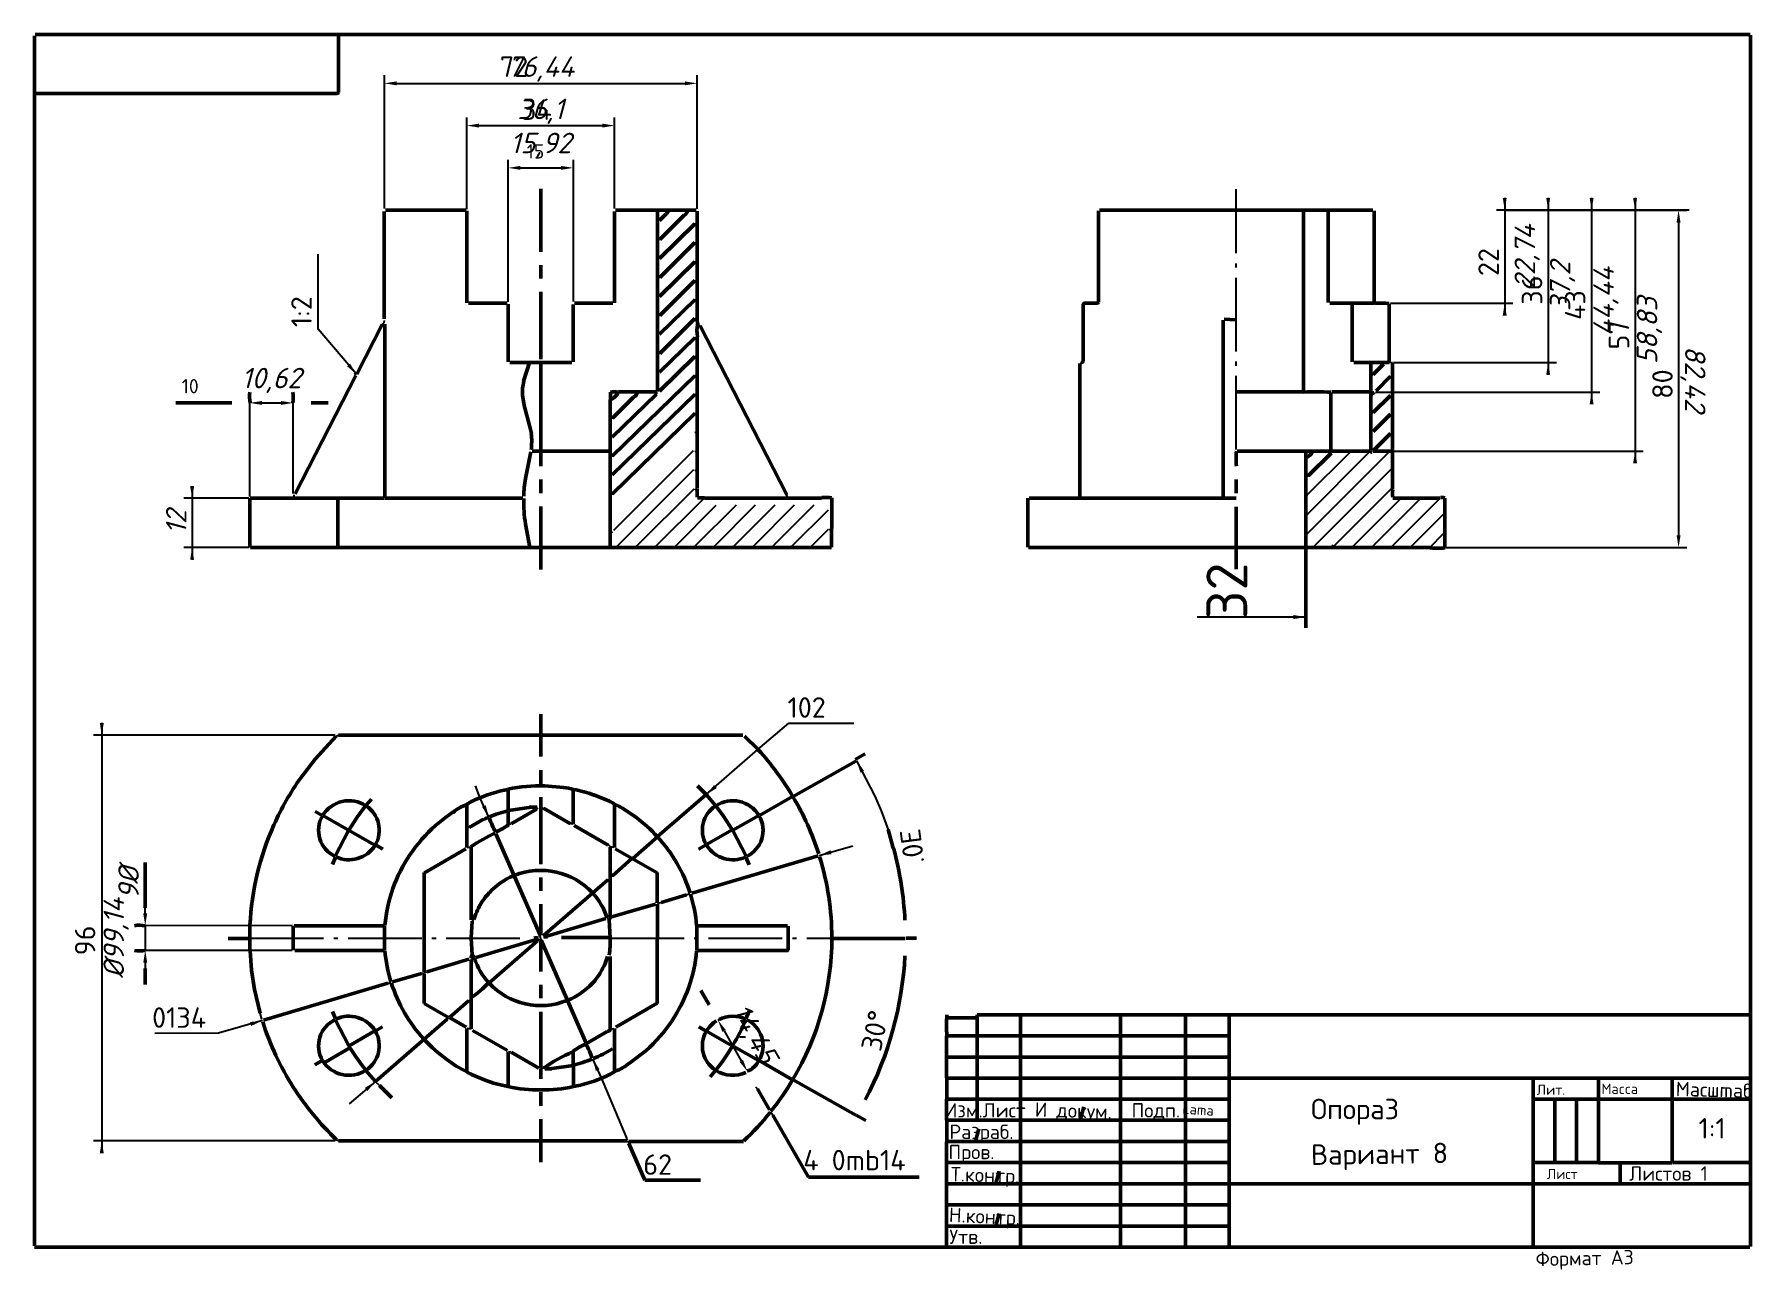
# Model space of a CAD drawing. Header units: millimetres. Extents: x 0 to 420, y -5 to 297.
import ezdxf

# ---------------------------------------------------------------- set-up
doc = ezdxf.new("R2010")
doc.units = ezdxf.units.MM
doc.linetypes.add('CENTER', pattern=[24, 18, -2.5, 1, -2.5])
for name, color, linetype, lineweight in [('AXIS', 1, 'CENTER', 25), ('DIMS', 4, 'Continuous', 25), ('MAIN', 7, 'Continuous', 50), ('TEXT', 7, 'Continuous', 25), ('THIN', 3, 'Continuous', 25)]:
    doc.layers.add(name, color=color, linetype=linetype, lineweight=lineweight)
doc.styles.add('ESKD', font='isocpeur.ttf', dxfattribs={"oblique": 15})
doc.dimstyles.new('ESKD', dxfattribs={"dimtxt": 5, "dimasz": 3, "dimexe": 2, "dimexo": 0, "dimgap": 1, "dimtad": 1, "dimtxsty": 'ESKD', "dimcen": 2.5, "dimclrd": 256, "dimclre": 256, "dimclrt": 256, "dimadec": 0, "dimazin": 3, "dimtfac": 1, "dimtmove": 0, "dimatfit": 3, "dimlwd": 25, "dimlwe": 25})

# ---------------------------------------------------------------- blocks, each defined once
blk = doc.blocks.new('_CLOSEDFILLED')
at = {"color": 0, "linetype": 'BYBLOCK'}
blk.add_solid([(-1, 0.16), (0, 0), (-1, -0.16)], dxfattribs=at)
blk = doc.blocks.new('*D4')
at = {"lineweight": 25}
for p, q in [((167.36, 55.76), (169.09, 56.76)), ((168.85, 53.16), (173.07, 45.83)), ((174.57, 43.23), (176.3, 44.23))]:
    blk.add_line(p, q, dxfattribs=at)
at = {"layer": 'Defpoints'}
for p in [(167.36, 55.76), (167.36, 55.76), (174.57, 43.23)]:
    blk.add_point(p, dxfattribs=at)
at = {"layer": 'DIMS', "xscale": 3, "yscale": 3}
for p, rotation in [((167.36, 55.76), 119.9111327626035), ((174.57, 43.23), -60.0888672373965)]:
    blk.add_blockref('_CLOSEDFILLED', p, dxfattribs=dict(at, rotation=rotation))
at = {"layer": 'DIMS', "insert": (175.73, 52.24), "char_height": 5, "attachment_point": 5, "rotation": 299.9111, "style": 'ESKD'}
blk.add_mtext('14,45', dxfattribs=at)

msp = doc.modelspace()

# ---------------------------------------------------------------- hatches: boundary and pattern name
at = {"layer": 'THIN'}
h = msp.add_hatch(dxfattribs=at)
h.set_pattern_fill('ANSI31', scale=1.058268)
h.set_pattern_definition([(45, (-0.188, 0.188), (-2.37588, 2.37588), [])])
h.paths.add_polyline_path([(141.446, 179.73), (142.621, 178.938), (143.118, 177.84), (142.847, 176.521), (141.491, 175.114), (142.305, 174.675), (143.028, 173.664), (143.118, 172.653), (142.711, 171.51), (143.977, 172.697), (145.197, 173.049), (145.965, 172.917), (146.598, 172.565), (147.411, 171.422), (148.812, 172.741), (150.032, 173.092), (151.252, 172.741), (152.247, 171.51), (153.602, 172.785), (154.822, 173.136), (155.591, 173.005), (156.223, 172.653), (157.037, 171.51), (158.167, 172.609), (159.116, 173.049), (160.019, 173.049), (160.788, 172.741), (161.782, 171.51), (163.138, 172.785), (164.358, 173.136), (165.126, 173.005), (165.759, 172.653), (166.572, 171.51), (167.702, 172.609), (168.651, 173.049), (169.555, 173.049), (170.323, 172.741), (171.317, 171.51), (172.673, 172.785), (173.893, 173.136), (174.661, 173.005), (175.294, 172.653), (176.107, 171.51), (177.237, 172.609), (178.186, 173.049), (179.09, 173.049), (179.858, 172.741), (180.852, 171.51), (182.208, 172.785), (182.976, 173.092), (183.88, 173.092), (184.829, 172.653), (185.642, 171.51), (186.998, 172.785), (188.218, 173.136), (188.986, 173.005), (189.619, 172.653), (190.433, 171.466), (194.59, 175.686), (193.822, 176.125), (193.28, 176.741), (193.008, 178.059), (193.37, 178.982), (194.771, 180.389), (193.596, 180.785), (193.099, 181.224), (192.692, 181.927), (192.556, 183.07), (191.246, 181.839), (190.026, 181.488), (188.806, 181.839), (187.811, 183.07), (186.456, 181.795), (185.236, 181.444), (184.467, 181.576), (183.835, 181.927), (183.021, 183.07), (181.711, 181.839), (180.491, 181.488), (179.27, 181.839), (178.276, 183.07), (176.921, 181.795), (175.7, 181.444), (174.932, 181.576), (174.3, 181.927), (173.486, 183.07), (172.356, 181.971), (171.407, 181.532), (170.504, 181.532), (169.735, 181.839), (168.741, 183.07), (167.566, 181.927), (166.934, 181.576), (165.713, 181.488), (164.945, 181.795), (164.448, 182.235), (163.951, 183.07), (163.273, 183.158), (162.324, 183.817), (161.917, 184.521), (161.827, 185.444), (160.652, 186.235), (160.155, 187.334), (160.426, 188.652), (161.827, 190.103), (160.697, 190.85), (160.2, 191.949), (160.471, 193.312), (161.827, 194.718), (160.652, 195.509), (160.155, 196.608), (160.426, 197.927), (161.827, 199.377), (161.737, 199.465)])
h = msp.add_hatch(dxfattribs=at)
h.set_pattern_fill('ANSI31', scale=1.058268)
h.set_pattern_definition([(45, (-0.5217, 0.5217), (-2.37588, 2.37588), [])])
h.paths.add_polyline_path([(344.713, 183.202), (332.195, 183.202), (331.969, 183.466), (331.879, 185.444), (331.969, 194.41), (332.15, 194.586), (332.105, 194.938), (331.607, 194.762), (327.269, 194.762), (326.953, 194.454), (317.508, 194.542), (311.317, 188.52), (311.317, 179.51), (311.453, 179.378), (311.317, 179.246), (311.317, 171.422), (317.418, 171.378), (317.644, 171.598), (317.689, 171.378), (344.713, 171.378)])

# ---------------------------------------------------------------- linework, layer by layer
at = {"layer": 'AXIS'}
for p, q in [((294.044, 195.201), (294.044, 258.848)), ((52.963, 75.849), (118.987, 75.849)), ((141.084, 75.845), (195.132, 75.845))]:
    msp.add_line(p, q, dxfattribs=at)
at = {"layer": 'MAIN'}
for p, q in [((0.294, 282.231), (0.294, 296.341)), ((0.497, 296.684), (74.564, 296.684)), ((74.609, 282.451), (74.609, 296.648)), ((419.593, 296.675), (74.655, 296.675)), ((419.684, 0.483), (419.684, 296.517)), ((0.294, 0.615), (0.294, 282.231)), ((0.316, 282.231), (74.203, 282.231)), ((124.048, 243.551), (124.048, 258.892)), ((85.817, 227.156), (85.817, 253.353)), ((86.088, 253.705), (105.791, 253.705)), ((105.994, 231.112), (105.994, 253.529)), ((142.065, 231.112), (142.065, 253.397)), ((142.305, 253.705), (162.053, 253.705)), ((152.563, 209.443), (152.563, 253.661)), ((153.071, 251.189), (154.631, 252.749)), ((153.146, 246.543), (159.075, 252.472)), ((162.279, 227.42), (162.279, 253.485)), ((260.36, 231.2), (260.36, 253.573)), ((293.964, 253.705), (260.613, 253.705)), ((294.054, 253.705), (327.45, 253.705)), ((310.504, 209.355), (310.504, 253.661)), ((316.527, 231.156), (316.527, 253.661)), ((327.721, 231.024), (327.721, 253.529)), ((153.06, 241.925), (161.737, 250.364)), ((153.153, 237.262), (161.689, 245.797)), ((124.048, 237.046), (124.048, 240.299)), ((153.06, 232.651), (161.737, 241.09)), ((153.153, 227.987), (161.689, 236.523)), ((106.378, 230.98), (115.868, 230.98)), ((124.07, 217.311), (124.07, 233.75)), ((132.272, 230.98), (141.672, 230.98)), ((153.06, 223.376), (161.737, 231.816)), ((256.953, 230.98), (259.89, 230.98)), ((316.921, 230.98), (327.676, 230.98)), ((322.352, 216.695), (322.352, 230.937)), ((116.103, 216.695), (116.103, 230.761)), ((131.988, 216.651), (131.988, 230.629)), ((153.153, 218.713), (161.689, 227.249)), ((256.637, 216.739), (256.637, 230.629)), ((290.846, 183.379), (290.846, 226.849)), ((293.873, 226.893), (291.072, 227.069)), ((331.427, 216.563), (331.427, 230.805)), ((79.128, 213.618), (85.283, 225.75)), ((85.952, 183.379), (85.952, 225.882)), ((153.06, 214.102), (161.737, 222.541)), ((162.279, 185.663), (162.279, 222.673)), ((184.232, 184.169), (162.993, 225.486)), ((116.501, 216.519), (131.64, 216.519)), ((119.881, 211.904), (121.336, 216.476)), ((124.048, 191.158), (124.048, 216.476)), ((153.06, 209.487), (161.737, 217.926)), ((255.823, 183.379), (255.823, 216.256)), ((322.75, 216.519), (331.382, 216.519)), ((326.953, 194.982), (326.953, 216.476)), ((327.512, 213.557), (330.009, 216.053)), ((332.24, 185.444), (332.24, 216.388)), ((64.026, 184.433), (78.903, 213.355)), ((141.582, 193.663), (161.737, 213.267)), ((328.197, 209.594), (331.719, 213.116)), ((34.887, 206.63), (48.535, 206.63)), ((72.079, 206.63), (67.966, 206.63)), ((119.972, 205.97), (119.574, 208.52)), ((121.314, 201.124), (120.012, 205.982)), ((141.039, 171.333), (141.039, 207.377)), ((141.076, 207.464), (141.076, 209.215)), ((141.536, 198.278), (152.337, 208.783)), ((141.536, 189.004), (161.737, 208.652)), ((141.617, 202.902), (146.743, 208.028)), ((143.028, 209.311), (152.427, 209.311)), ((294.099, 209.289), (310.458, 209.289)), ((317.147, 194.894), (317.147, 209.135)), ((317.418, 209.311), (326.908, 209.311)), ((327.524, 204.271), (331.714, 208.461)), ((141.582, 184.389), (161.737, 203.992)), ((327.479, 199.611), (331.714, 203.846)), ((121.81, 199.173), (121.288, 201.12)), ((327.502, 194.931), (331.736, 199.165)), ((120.342, 188.125), (121.644, 194.63)), ((121.924, 194.85), (140.994, 194.85)), ((294.28, 194.85), (326.817, 194.85)), ((311.001, 171.333), (311.001, 194.806)), ((311.626, 188.789), (317.199, 194.361)), ((331.969, 194.85), (327.495, 194.85)), ((124.07, 184.52), (124.07, 187.861)), ((162.311, 183.597), (162.311, 185.576)), ((294.032, 184.564), (294.032, 187.861)), ((52.918, 171.246), (52.918, 183.378)), ((53.054, 183.335), (63.673, 183.335)), ((74.429, 183.313), (63.764, 183.313)), ((74.429, 183.313), (85.907, 183.313)), ((74.429, 171.333), (74.429, 183.291)), ((85.997, 183.335), (119.709, 183.335)), ((124.048, 165.928), (124.048, 181.268)), ((164.042, 183.379), (162.341, 183.379)), ((164.132, 183.335), (192.647, 183.335)), ((195.164, 180.565), (195.164, 183.413)), ((195.178, 175.906), (195.178, 180.477)), ((243.111, 171.378), (243.111, 183.378)), ((243.441, 183.335), (290.801, 183.335)), ((294.009, 183.313), (290.891, 183.313)), ((293.987, 171.333), (293.987, 181.224)), ((334.274, 183.361), (332.339, 183.361)), ((334.364, 183.335), (343.809, 183.335)), ((344.979, 179.29), (344.979, 183.378)), ((121.427, 171.333), (120.297, 177.004)), ((344.984, 171.246), (344.984, 179.202)), ((195.15, 171.342), (195.15, 175.818)), ((74.383, 171.318), (53.144, 171.318)), ((74.474, 171.289), (190.207, 171.289)), ((190.297, 171.316), (195.123, 171.316)), ((293.964, 171.283), (243.26, 171.283)), ((294.032, 165.972), (294.032, 171.071)), ((294.054, 171.289), (341.369, 171.289)), ((311.023, 151.687), (311.023, 171.071)), ((124.048, 120.171), (124.048, 130.589)), ((68.915, 119.556), (74.067, 125.182)), ((74.655, 125.402), (173.441, 125.402)), ((177.168, 121.907), (173.871, 125.205)), ((65.418, 115.029), (68.915, 119.556)), ((185.778, 110.457), (201.097, 119.073)), ((200.93, 119.488), (203.317, 120.866)), ((124.048, 113.534), (124.048, 116.831)), ((81.298, 108.216), (82.653, 109.798)), ((116.094, 107.029), (116.094, 112.084)), ((124.048, 93.931), (124.048, 110.282)), ((129.606, 112.655), (125.042, 113.051)), ((132.001, 103.644), (132.001, 112.128)), ((140.859, 109.262), (137.063, 110.827)), ((152.618, 100.652), (164.363, 110.855)), ((164.434, 110.971), (162.384, 113.021)), ((166.798, 108.26), (164.538, 110.809)), ((177.51, 105.794), (185.595, 110.462)), ((70.637, 105.806), (68.911, 106.802)), ((83.495, 98.516), (70.83, 105.828)), ((77.185, 102.238), (79.201, 105.359)), ((79.201, 105.359), (81.252, 108.128)), ((98.334, 103.337), (100.775, 105.324)), ((100.775, 105.324), (102.582, 106.607)), ((105.972, 102.897), (105.972, 108.348)), ((116.117, 103.644), (116.117, 106.765)), ((116.139, 106.985), (121.246, 107.776)), ((116.796, 103.726), (122.985, 107.299)), ((121.245, 107.82), (123.19, 107.82)), ((131.298, 103.741), (124.705, 107.548)), ((142.079, 97.974), (142.079, 108.392)), ((147.321, 105.368), (144.022, 107.574)), ((168.714, 105.666), (166.843, 108.128)), ((170.955, 102.194), (168.714, 105.666)), ((171.011, 102.176), (177.317, 105.816)), ((73.841, 95.821), (77.095, 102.106)), ((105.994, 97.974), (105.994, 102.809)), ((106.546, 102.874), (110.097, 104.924)), ((123.964, 76.372), (113.069, 101.293)), ((140.561, 98.535), (132.209, 103.357)), ((164.593, 98.731), (170.812, 102.322)), ((174.254, 95.821), (171.001, 102.15)), ((210.218, 97.781), (208.996, 102.343)), ((85.458, 97.539), (83.645, 98.586)), ((95.634, 91.787), (105.771, 97.639)), ((107.034, 80.305), (107.034, 98.106)), ((141.062, 90.942), (141.062, 98.062)), ((152.492, 91.777), (142.279, 97.674)), ((146.553, 95.293), (152.563, 100.568)), ((162.638, 97.539), (164.45, 98.586)), ((27.363, 83.25), (27.363, 94.282)), ((73.163, 93.799), (73.932, 95.645)), ((141.582, 91.03), (146.327, 95.249)), ((160.971, 86.783), (191.881, 95.943)), ((174.977, 93.755), (174.209, 95.601)), ((95.573, 75.909), (95.573, 91.821)), ((124.07, 87.381), (124.07, 90.634)), ((136.791, 86.854), (140.452, 90.063)), ((141.039, 81.008), (141.039, 90.854)), ((152.54, 84.436), (152.54, 91.821)), ((124.096, 76.524), (124.096, 84.085)), ((124.686, 76.386), (136.716, 86.837)), ((141.085, 80.964), (152.066, 84.146)), ((152.563, 75.909), (152.563, 84.129)), ((153.465, 84.558), (159.7, 86.406)), ((107.056, 75.909), (107.282, 79.997)), ((124.757, 76.045), (139.979, 80.604)), ((141.039, 75.909), (140.813, 80.305)), ((47.676, 75.692), (52.873, 75.692)), ((52.941, 75.909), (52.941, 78.823)), ((52.941, 72.864), (52.941, 75.822)), ((63.538, 72.876), (63.538, 78.81)), ((63.809, 78.867), (85.907, 78.867)), ((85.884, 75.908), (85.884, 78.824)), ((85.884, 72.863), (85.884, 75.823)), ((95.533, 67.558), (95.533, 75.821)), ((107.282, 71.734), (107.056, 75.821)), ((108.162, 71.074), (123.482, 75.663)), ((129.154, 76.007), (140.994, 76.007)), ((152.54, 59.866), (152.54, 75.821)), ((162.234, 78.867), (184.332, 78.867)), ((162.234, 75.909), (162.234, 78.823)), ((162.234, 72.863), (162.234, 75.822)), ((184.558, 72.964), (184.558, 78.766)), ((213.118, 75.735), (195.222, 75.735)), ((215.875, 75.843), (213.344, 75.843)), ((53.37, 67.997), (53.008, 72.701)), ((63.944, 72.82), (85.907, 72.82)), ((111.439, 64.877), (123.231, 75.122)), ((124.045, 67.646), (124.045, 75.382)), ((135.153, 50.147), (124.132, 75.359)), ((162.234, 72.82), (184.196, 72.82)), ((27.363, 64.525), (27.363, 68.437)), ((54.093, 63.25), (53.37, 67.997)), ((87.853, 65.115), (94.947, 67.217)), ((95.569, 59.866), (95.569, 67.206)), ((96.21, 67.584), (106.514, 70.652)), ((107.056, 53.624), (107.056, 70.635)), ((141.062, 53.58), (141.062, 71.338)), ((55.476, 57.448), (54.093, 63.25)), ((56.269, 55.755), (86.718, 64.778)), ((124.07, 61.14), (124.07, 64.393)), ((165.196, 59.546), (163.203, 62.999)), ((101.503, 56.447), (95.599, 59.856)), ((101.769, 56.437), (106.378, 60.525)), ((142.372, 54.06), (152.495, 59.905)), ((73.932, 56.086), (73.163, 57.932)), ((77.14, 49.537), (73.841, 55.91)), ((83.771, 40.84), (101.198, 55.979)), ((105.789, 54.078), (101.771, 56.397)), ((124.113, 44.042), (124.113, 57.844)), ((174.209, 56.13), (174.977, 57.976)), ((223.376, 56.35), (230.652, 56.35)), ((230.697, 31.339), (230.697, 57.053)), ((230.742, 57.097), (419.638, 57.097)), ((241.317, 0.352), (241.317, 57.053)), ((265.72, 31.339), (265.72, 57.053)), ((281.672, 0.352), (281.672, 57.053)), ((292.292, 0.352), (292.292, 57.053)), ((77.235, 49.528), (83.507, 53.149)), ((83.688, 53.148), (85.414, 54.145)), ((105.994, 43.383), (105.994, 53.712)), ((115.929, 48.324), (107.402, 53.246)), ((135.242, 50.094), (140.329, 53.031)), ((142.079, 48.877), (142.079, 53.712)), ((164.456, 53.111), (162.677, 54.138)), ((170.669, 49.605), (164.575, 53.124)), ((223.246, 41.669), (223.246, 51.91)), ((223.286, 51.954), (292.247, 51.954)), ((71.148, 45.382), (77.438, 49.014)), ((116.117, 39.647), (116.117, 48.042)), ((123.572, 44.044), (116.794, 47.957)), ((132.001, 44.921), (132.001, 48.042)), ((142.101, 43.339), (142.101, 48.789)), ((145.784, 45.255), (149.761, 48.306)), ((177.294, 45.911), (171.286, 49.379)), ((223.286, 46.768), (292.247, 46.768)), ((68.872, 44.875), (70.631, 45.891)), ((83.602, 40.878), (81.343, 43.471)), ((110.445, 41.124), (107.147, 42.513)), ((124.048, 41.405), (124.048, 43.91)), ((125.041, 43.91), (126.76, 43.91)), ((126.759, 43.954), (131.956, 44.702)), ((132.024, 39.603), (132.024, 44.658)), ((165.442, 41.933), (166.753, 43.471)), ((185.599, 41.232), (177.461, 45.93)), ((87.627, 36.834), (84.639, 39.822)), ((124.048, 34.856), (124.048, 38.152)), ((179.963, 33.892), (176.997, 39.029)), ((201.097, 32.57), (185.733, 41.229)), ((223.263, 36.438), (223.263, 41.581)), ((223.286, 41.612), (292.247, 41.612)), ((366.63, 41.603), (292.337, 41.603)), ((366.615, 20.966), (366.615, 41.581)), ((366.63, 41.612), (400.613, 41.612)), ((382.537, 21.01), (382.537, 41.581)), ((400.591, 36.482), (400.591, 41.581)), ((400.613, 41.603), (419.639, 41.603)), ((223.246, 31.296), (223.246, 36.438)), ((223.286, 36.438), (292.247, 36.438)), ((255.91, 31.328), (256.776, 34.56)), ((366.63, 36.438), (419.638, 36.438)), ((371.917, 21.01), (371.917, 36.394)), ((377.205, 21.01), (377.205, 36.394)), ((400.568, 21.01), (400.568, 36.394)), ((124.041, 26.329), (124.041, 31.603)), ((189.513, 17.388), (180.768, 32.535)), ((203.475, 31.221), (201.16, 32.557)), ((223.263, 26.153), (223.263, 31.252)), ((223.331, 31.296), (292.247, 31.296)), ((265.742, 26.153), (265.742, 31.252)), ((124.003, 26.285), (74.609, 26.285)), ((124.048, 21.098), (124.048, 26.241)), ((124.093, 26.285), (145.152, 26.285)), ((145.558, 26.143), (173.622, 26.143)), ((149.535, 16.694), (145.613, 25.669)), ((223.246, 0.352), (223.246, 26.065)), ((223.286, 26.143), (292.247, 26.143)), ((230.276, 26.157), (231.099, 29.226)), ((265.72, 0.352), (265.72, 26.065)), ((216.553, 17.38), (189.529, 17.38)), ((223.286, 20.966), (292.247, 20.966)), ((235.292, 15.827), (236.115, 18.897)), ((366.607, 15.823), (366.607, 20.922)), ((366.675, 20.966), (382.492, 20.966)), ((387.87, 20.944), (382.582, 20.944)), ((387.847, 15.823), (387.847, 20.922)), ((387.87, 20.944), (400.523, 20.944)), ((400.613, 20.966), (419.638, 20.966)), ((163.092, 16.676), (149.535, 16.676)), ((223.286, 15.78), (419.638, 15.78)), ((366.615, 0.352), (366.615, 15.736)), ((223.286, 10.637), (292.247, 10.637)), ((235.292, 5.498), (236.115, 8.568)), ((223.286, 5.45), (292.247, 5.45)), ((223.196, 0.334), (0.371, 0.334)), ((223.286, 0.315), (419.548, 0.315))]:
    msp.add_line(p, q, dxfattribs=at)
for centre, radius, start, end in [((74.309, 282.573), 0.334, 252.74833, 337.92424), ((154.193, 253.802), 1.107, 292.85936, 352.55796), ((158.484, 253.975), 1.594, 292.23063, 348.4263), ((256.972, 230.652), 0.329, 93.28846, 183.98563), ((260.027, 231.344), 0.357, 249.42029, 335.43653), ((329.508, 217.263), 13.755, 81.96072, 97.23576), ((165.884, 227.02), 3.61, 175.04386, 198.3806), ((171.854, 224.213), 9.613, 170.23291, 188.62267), ((256.18, 217.101), 0.603, 250.2803, 321.64503), ((132.615, 209.024), 13.045, 167.25577, 182.21585), ((59.482, 208.001), 6.603, 169.45059, 192.03874), ((55.219, 208.029), 8.348, 350.64789, 8.16995), ((139.519, 210.941), 3.892, 293.96956, 334.19715), ((142.104, 204.283), 5.052, 80.58737, 101.37639), ((146.1, 209.632), 1.696, 292.4637, 347.34282), ((313.744, 164.523), 44.827, 85.64318, 94.08104), ((327.067, 209.402), 0.621, 263.6488, 343.63557), ((104.086, 197.217), 17.76, 353.20673, 6.2716), ((308.493, 192.891), 14.518, 172.39862, 186.8454), ((310.312, 195.662), 2.501, 287.33406, 339.71564), ((326.525, 194.622), 0.38, 309.59622, 37.96733), ((147.311, 182.959), 27.44, 169.15558, 178.20619), ((337.014, 184.546), 4.798, 170.37475, 191.8827), ((154.021, 182.47), 34.134, 178.69754, 189.20575), ((193.865, 175.099), 8.437, 81.21193, 97.63708), ((344.359, 182.007), 1.528, 65.80761, 107.01994), ((318.087, 171.247), 0.539, 118.56966, 189.3864), ((343.16, 188.89), 17.804, 264.53285, 275.88602), ((125.814, 74.926), 69.599, 30.75599, 42.3759), ((119.807, 76.363), 66.723, 144.59082, 155.99344), ((77.188, 101.883), 7.531, 57.02266, 148.15607), ((112.742, 98.334), 12.231, 106.69033, 123.83068), ((122.595, 78.302), 34.504, 100.95154, 112.50807), ((124.394, 70.881), 42.17, 89.11939, 101.36529), ((129.057, 102.687), 9.946, 72.42736, 86.84426), ((127.971, 87.503), 24.997, 68.70472, 80.60347), ((140.276, 106.691), 2.59, 44.05726, 77.22356), ((170.971, 101.883), 7.529, 31.91656, 122.63078), ((127.071, 75.637), 68.163, 17.72316, 30.66081), ((76.845, 102.193), 7.091, 150.17625, 244.43442), ((77.487, 102.171), 7.105, 329.82659, 57.08384), ((109.782, 97.862), 11.268, 110.11252, 129.46537), ((111.458, 103.25), 2.038, 91.80655, 129.42335), ((131.598, 111.923), 21.194, 198.37527, 208.69559), ((120.074, 86.243), 21.007, 101.07219, 113.9838), ((141.304, 104.3), 4.217, 50.2987, 78.17882), ((124.812, 75.241), 37.604, 42.43477, 53.23527), ((170.598, 102.181), 7.052, 122.57846, 209.97918), ((171.263, 102.182), 7.12, 295.51412, 29.94968), ((119.829, 75.973), 66.901, 155.69585, 177.41791), ((123.576, 74.844), 38.057, 131.53765, 145.84051), ((130.522, 63.46), 41.92, 114.79815, 124.16145), ((108.928, 112.588), 11.573, 290.90968, 308.74556), ((77.187, 102.537), 7.568, 245.02344, 327.46045), ((125.408, 75.609), 36.916, 17.67377, 42.53966), ((170.974, 102.526), 7.557, 212.10178, 294.87298), ((128.574, 75.815), 84.606, 2.95384, 15.05915), ((122.228, 75.809), 36.396, 145.90525, 174.99401), ((124.07, 75.108), 17.278, 42.91935, 111.99469), ((128.328, 75.936), 66.864, 359.97727, 17.17451), ((123.714, 75.715), 16.581, 112.24614, 137.44709), ((123.339, 75.82), 16.261, 149.81866, 163.66932), ((123.963, 75.26), 17.085, 136.88884, 149.24776), ((124.74, 75.794), 16.308, 17.72611, 42.42918), ((122.234, 75.087), 40.111, 5.511, 16.65017), ((140.566, 80.772), 0.484, 300.34407, 17.36575), ((25.999, 72.563), 6.42, 77.87988, 100.95186), ((122.9, 74.094), 1.79, 71.59581, 105.51505), ((112.167, 75.244), 28.872, 352.84036, 1.14538), ((127.473, 75.894), 67.724, 329.27891, 359.93823), ((25.976, 83.316), 10.595, 263.46099, 277.41388), ((120.416, 75.477), 34.541, 184.5328, 197.40525), ((107.766, 71.201), 0.728, 137.30777, 200.04278), ((107.218, 71.151), 0.521, 356.3895, 78.54609), ((125.789, 75.904), 36.49, 326.28842, 354.96442), ((184.272, 73.062), 0.31, 256.60743, 341.11236), ((128.039, 75.991), 85.147, 332.20383, 356.98481), ((107.31, 71.458), 0.575, 249.55477, 317.8572), ((123.418, 75.928), 16.348, 197.77904, 222.48129), ((124.895, 75.684), 16.054, 317.07134, 329.77918), ((125.417, 75.644), 15.587, 328.94391, 343.80974), ((122.601, 76.013), 36.778, 197.57348, 222.55542), ((94.294, 80.544), 23.097, 303.78841, 317.42852), ((124.065, 76.706), 17.36, 223.24071, 291.71667), ((124.374, 76.26), 16.831, 291.95275, 316.84466), ((121.636, 76.313), 68.792, 197.75399, 212.42332), ((76.855, 49.494), 7.099, 115.16172, 209.9694), ((77.181, 49.225), 7.51, 32.02086, 115.03419), ((125.351, 76.012), 36.918, 311.38082, 326.52588), ((171.014, 49.199), 7.555, 122.21837, 148.49153), ((170.977, 49.125), 7.607, 65.39941, 115.92894), ((131.001, 73.768), 46.725, 328.85688, 337.56612), ((171.243, 49.494), 7.137, 330.20477, 64.53232), ((249.781, 54.431), 26.578, 174.32969, 185.23779), ((77.453, 49.511), 7.138, 303.66435, 30.06843), ((123.674, 76.862), 38.123, 222.54565, 233.67793), ((140.064, 54.167), 1.2, 284.01585, 328.28344), ((170.597, 49.503), 7.052, 150.00085, 237.41346), ((118.65, 73.791), 48.051, 210.3977, 218.9453), ((114.157, 62.135), 20.598, 230.75063, 246.35277), ((155.684, -3.096), 56.439, 114.87216, 123.27052), ((140.37, 37.014), 13.949, 112.29147, 126.9749), ((126.115, 71.618), 27.428, 282.50723, 292.3823), ((118.389, 40.556), 19.165, 17.91131, 29.33395), ((125.538, 74.665), 30.47, 291.87812, 301.86302), ((127.797, 74.986), 50.113, 321.13797, 329.31731), ((77.192, 49.906), 7.61, 212.48999, 302.53946), ((107.428, 44.429), 1.871, 217.89732, 261.63367), ((135.136, 53.749), 12.668, 287.11991, 303.65089), ((137.116, 56.21), 13.918, 291.36837, 308.35392), ((170.981, 50.125), 7.821, 238.12892, 294.3382), ((174.292, 45.435), 2.085, 275.23498, 325.49138), ((172.939, 47.983), 4.876, 309.67685, 333.78358), ((123.519, 77.873), 71.224, 212.66996, 226.08883), ((121.216, 68.582), 29.48, 248.5817, 259.89), ((123.47, 72.54), 33.825, 257.39398, 271.05444), ((124.764, 71.472), 32.754, 268.82629, 282.8711), ((126.181, 71.398), 32.387, 280.45251, 292.77199), ((133.709, 71.291), 59.998, 320.96055, 329.91429), ((131.504, 71.761), 62.026, 312.82085, 321.68977)]:
    msp.add_arc(centre, radius, start, end, dxfattribs=at)
at = {"layer": 'THIN'}
for p, q in [((161.737, 250.364), (162.234, 250.54)), ((152.608, 246.452), (153.105, 246.584)), ((161.737, 245.749), (162.234, 245.925)), ((161.737, 241.09), (162.234, 241.266)), ((152.608, 237.178), (153.105, 237.31)), ((161.737, 236.475), (162.234, 236.651)), ((161.737, 231.816), (162.234, 231.991)), ((85.817, 226.145), (85.907, 226.761)), ((152.608, 227.904), (153.105, 228.036)), ((161.737, 227.2), (162.234, 227.376)), ((85.283, 225.75), (85.771, 226.102)), ((161.737, 222.541), (162.234, 222.717)), ((162.993, 225.486), (162.505, 225.838)), ((152.608, 218.629), (153.105, 218.761)), ((161.737, 217.926), (162.234, 218.102)), ((332.24, 216.432), (331.472, 216.519)), ((78.903, 213.399), (78.631, 213.926)), ((161.737, 213.267), (162.234, 213.443)), ((326.998, 213.443), (327.495, 213.575)), ((152.337, 208.783), (152.473, 209.267)), ((161.737, 208.652), (162.234, 208.827)), ((327.676, 209.267), (326.998, 209.311)), ((141.085, 202.806), (141.582, 202.938)), ((161.737, 203.992), (162.234, 204.168)), ((326.998, 204.168), (327.495, 204.3)), ((161.737, 199.377), (162.234, 199.553)), ((141.085, 193.531), (141.582, 193.663)), ((161.737, 194.718), (162.234, 194.894)), ((317.237, 194.322), (317.372, 194.806)), ((161.737, 190.103), (162.234, 190.279)), ((161.737, 185.444), (162.234, 185.62)), ((311.046, 188.652), (311.588, 188.828)), ((63.719, 183.379), (63.764, 184.169)), ((141.085, 184.257), (141.582, 184.389)), ((184.377, 183.379), (184.232, 184.169)), ((311.046, 184.037), (311.543, 184.169)), ((311.046, 179.378), (311.588, 179.554)), ((141.085, 174.983), (141.582, 175.114)), ((194.545, 175.642), (195.132, 175.862)), ((311.046, 174.763), (311.543, 174.895)), ((74.112, 125.226), (74.655, 125.402)), ((123.008, 107.258), (123.46, 107.644)), ((124.68, 107.504), (124.093, 107.732)), ((106.017, 102.853), (106.514, 102.932)), ((116.185, 103.645), (116.772, 103.768)), ((131.911, 103.645), (131.323, 103.785)), ((106.062, 97.974), (107.011, 98.106)), ((141.085, 98.15), (140.587, 98.581)), ((141.988, 97.974), (141.13, 98.106)), ((140.452, 90.063), (140.994, 90.238)), ((141.085, 90.898), (141.582, 91.03)), ((152.608, 84.392), (153.467, 84.551)), ((159.703, 86.397), (160.516, 86.766)), ((107.282, 79.997), (107.734, 80.393)), ((140.768, 80.349), (140.271, 80.7)), ((123.234, 75.118), (123.686, 75.69)), ((124.159, 75.431), (123.936, 76.299)), ((125.72, 75.865), (124.771, 75.909)), ((94.945, 67.224), (95.487, 67.25)), ((95.578, 67.514), (96.21, 67.584)), ((86.72, 64.771), (87.398, 65.096)), ((106.378, 60.525), (107.011, 60.789)), ((55.878, 56.036), (55.498, 57.455)), ((101.181, 55.998), (101.498, 56.394)), ((107.011, 53.58), (106.062, 53.756)), ((141.13, 53.58), (142.034, 53.756)), ((116.772, 47.919), (116.185, 48.042)), ((124.093, 43.954), (124.726, 44.086)), ((84.624, 39.805), (83.71, 40.719)), ((177.002, 39.032), (176.649, 39.427)), ((180.753, 32.526), (180.219, 33.273)), ((74.609, 26.285), (74.112, 26.461)), ((145.613, 25.669), (145.513, 26.241))]:
    msp.add_line(p, q, dxfattribs=at)

# ---------------------------------------------------------------- texts
at = {"layer": 'TEXT', "style": 'ESKD'}
for s, height, p in [('72', 5, (114.07, 286.285)), ('34', 5, (119.495, 275.771)), ('15', 3.5, (120.626, 266.337)), ('10', 3.5, (36.311, 208.953)), ('102', 5, (184.37, 129.683)), ('0134', 5, (29.078, 53.901)), ('Лит.', 2.5, (367.465, 37.52)), ('Macca', 2.5, (383.288, 37.739)), ('Изм.Лист', 3.5, (222.797, 31.982)), ('Подп.', 3.5, (268.458, 31.982)), ('Опора3', 5, (312.31, 31.561)), ('Разраб.', 3.5, (223.927, 26.726)), ('1:1', 5, (407.022, 26.852)), ('Пров.', 3.5, (223.701, 21.798)), ('62', 5, (149.107, 17.982)), ('4 0mb14', 5, (188.213, 19.077)), ('Лист', 2.5, (369.951, 16.932)), ('Листов 1', 3.5, (390.069, 16.541)), ('Утв.', 3.5, (223.927, 1.1))]:
    msp.add_text(s, height=height, dxfattribs=at).set_placement(p)
for s, height, rotation, p in [('22', 5, 90, (358.211, 237.621)), ('36', 5, 90, (368.835, 230.612)), ('1:2', 5, 90, (68.084, 225.137)), ('43', 5, 90, (379.346, 226.889)), ('57', 5, 90, (390.083, 219.661)), ('80', 5, 90, (400.707, 207.615)), ('32', 10, 90, (296.74, 153.735)), ('.0E', 5, 97.35096, (217.82, 94.352)), ('96', 5, 90, (15.19, 71.602)), ('30%%d', 5, 78.12747, (207.168, 47.91)), ('Масшmaб', 3.5, -1.52063, (401.412, 37.24)), ('И докум.', 3.5, -1.65681, (244.764, 32.203)), ('Lama', 2.5, -3.95923, (280.787, 32.925)), ('Вариант 8', 5, 0.78186, (312.31, 20.391)), ('Т.контр.', 3.5, -1.79025, (224.194, 16.433)), ('Н.контр.', 3.5, -2.60052, (223.745, 6.468)), ('Формат А3', 3.5, 1.24741, (367.239, -4.375))]:
    msp.add_text(s, height=height, rotation=rotation, dxfattribs=at).set_placement(p)

# ---------------------------------------------------------------- dimensions: what is measured, and where the dimension line sits
at = {"layer": 'DIMS'}
for base, p1, p2, angle in [((85.842, 284.712), (85.84, 254.1), (162.277, 254.057), 359.99722), ((105.997, 274.383), (105.998, 253.969), (142.1, 254.1), 0.00412), ((116.1, 264.056), (116.099, 231.332), (132.021, 231.376), 359.99929), ((380.886, 253.714), (404.726, 253.714), (328.083, 209.277), 90.00083), ((359.647, 253.714), (404.726, 253.714), (331.698, 230.971), 90), ((391.5133, 253.6947), (359.5803, 253.6947), (332.2853, 194.8601), 90), ((370.267, 253.714), (404.726, 253.714), (332.466, 216.51), 90), ((402.133, 253.695), (359.58, 253.692), (345.21, 171.271), 270.00353), ((52.918, 206.612), (52.92, 183.729), (63.54, 184.477), 0.00538)]:
    msp.add_linear_dim(base=base, p1=p1, p2=p2, angle=angle, dimstyle='ESKD', override={"dimlfac": 1, "dimtix": 0, "dimtofl": 1}, dxfattribs=at).render()
for base, p1, p2, angle, location, text in [((38.852, 183.305), (52.692, 183.305), (52.692, 171.275), 90, (34.955, 177.499), '12'), ((27.394, 78.867), (63.312, 78.879), (63.312, 72.833), 270.02001, (23.314, 90.657), '%%c6')]:
    msp.add_linear_dim(base=base, p1=p1, p2=p2, angle=angle, location=location, text=text, dimstyle='ESKD', override={"dimlfac": 1, "dimtix": 0, "dimtofl": 1, "dimtmove": 2}, dxfattribs=at).render()
msp.add_linear_dim(base=(16.776, 125.402), p1=(73.796, 125.402), p2=(73.796, 26.265), angle=89.99978, text='%%c<>', dimstyle='ESKD', override={"dimlfac": 1, "dimtix": 0, "dimtofl": 1}, dxfattribs=at).render()
dim = msp.add_linear_dim(base=(167.359, 55.76), p1=(167.359, 55.76), p2=(174.566, 43.232), angle=299.91113, dimstyle='ESKD', override={"dimlfac": 1, "dimtix": 0, "dimtofl": 1}, dxfattribs=at)
dim.commit()
dim.dimension.update_dxf_attribs({"geometry": '*D4', "text_midpoint": (175.73, 52.239)})

# ---------------------------------------------------------------- leaders
for points in [[(79.032, 213.608), (69.648, 224.651), (69.643, 242.98)], [(311.017, 154.289), (284.519, 154.258)], [(164.488, 110.885), (177.109, 121.929), (184.693, 128.338), (200.6, 128.321)], [(201.236, 119.169), (205.743, 110.545), (207.261, 106.941), (208.934, 102.326)], [(111.387, 105.377), (109.27, 110.062), (108.096, 113.007)], [(192.116, 95.991), (200.291, 98.343)], [(56.035, 55.662), (45.268, 52.573), (29.78, 52.504)], [(136.741, 46.305), (138.825, 41.669), (144.962, 27.208), (145.197, 26.329)], [(83.658, 40.79), (77.23, 35.295)]]:
    msp.add_leader(points, dimstyle='ESKD', dxfattribs=at)

doc.saveas('drawing.dxf')
